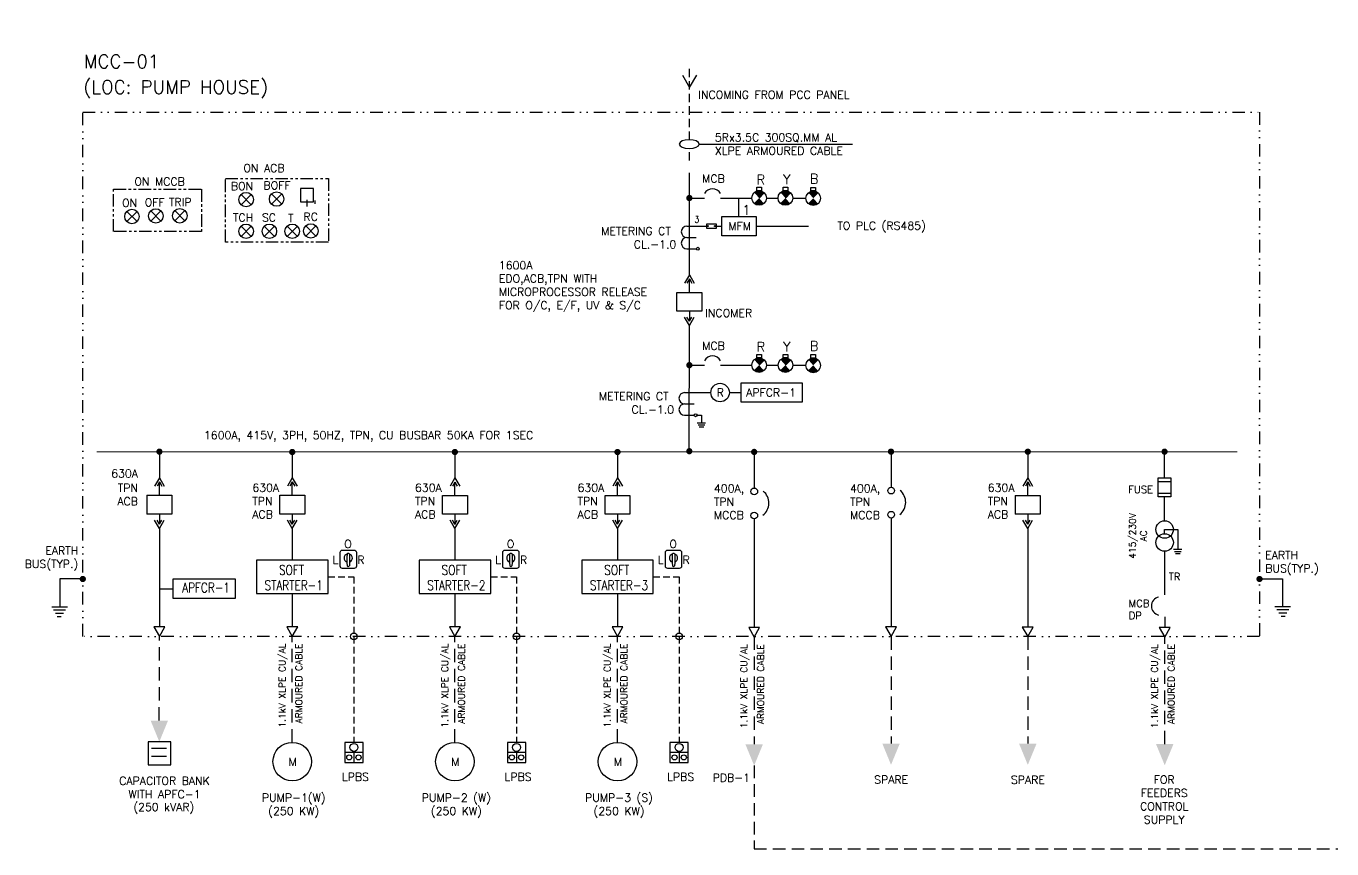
# Model space of a CAD drawing. Header units: metres. Extents: x -3672 to -87, y 1764 to 2695.
# Drawn here: x -2799.8 to -2408.3, y 2037.4 to 2284 of the extents above; entities that cross this region are included whole.
import ezdxf
from ezdxf.enums import TextEntityAlignment as Align

# ---------------------------------------------------------------- set-up
doc = ezdxf.new("R2010")
doc.units = ezdxf.units.M
doc.header["$MEASUREMENT"] = 0
for name, pattern in [('DASHED', [0.75, 0.5, -0.25]), ('DIVIDE2', [0.625, 0.25, -0.125, 0, -0.125, 0, -0.125]), ('HIDDEN', [0.375, 0.25, -0.125]), ('PHANTOM2', [1.25, 0.625, -0.125, 0.125, -0.125, 0.125, -0.125])]:
    doc.linetypes.add(name, pattern=pattern)
for name, color, linetype in [('BUSBAR', 4, 'Continuous'), ('ELEC_SYM', 6, 'Continuous'), ('EQP', 3, 'Continuous'), ('LINE', 4, 'Continuous'), ('LOGO', 6, 'Continuous'), ('PANEL', 40, 'Continuous'), ('TEXT', 7, 'Continuous')]:
    doc.layers.add(name, color=color, linetype=linetype)
doc.layers.add('CABLE', color=30, linetype='Continuous', lineweight=20)
doc.styles.add('romans', font='Romans.shx')

# ---------------------------------------------------------------- blocks, each defined once
blk = doc.blocks.new('tr')
for p, q in [((0, 0), (-1.71, -2.95)), ((1.71, -2.95), (0, 0)), ((-1.71, -2.95), (1.71, -2.95))]:
    blk.add_line(p, q)
blk = doc.blocks.new('Ect')
at = {"color": 0, "linetype": 'ByBlock'}
for p, q in [((0, 3), (2.5, 3)), ((0, 0), (2.5, 0)), ((0, -3), (2.5, -3))]:
    blk.add_line(p, q, dxfattribs=at)
for centre in [(0, 1.5), (0, -1.5)]:
    blk.add_arc(centre, 1.5, 90, 270, dxfattribs=at)
blk = doc.blocks.new('LPBS')
at = {"color": 7, "lineweight": -3, "ltscale": 8}
for p, q in [((-2695.25, 2063.5), (-2700.75, 2063.5)), ((-2698, 2063.5), (-2698, 2060.5))]:
    blk.add_line(p, q, dxfattribs=at)
blk.add_lwpolyline([(-2695.25, 2066.5), (-2700.75, 2066.5), (-2700.75, 2060.5), (-2695.25, 2060.5)], close=True, dxfattribs=at)
at = {"color": 10, "lineweight": -3, "ltscale": 8}
blk.add_circle((-2698, 2065), 1.2, dxfattribs=at)
at = {"color": 7, "lineweight": -3, "ltscale": 8}
for centre in [(-2699.39, 2062), (-2696.61, 2062)]:
    blk.add_circle(centre, 0.778, dxfattribs=at)
at = {"layer": 'TEXT', "lineweight": -3, "insert": (-2697.55, 2057.37), "char_height": 2.4, "width": 3.8005, "attachment_point": 2, "style": 'romans'}
blk.add_mtext('LPBS', dxfattribs=at)
blk = doc.blocks.new('LOR')
at = {"color": 7}
blk.add_lwpolyline([(-2703.99, 2131.63), (-2700.5, 2131.63, -0.414214), (-2699.82, 2130.95), (-2699.82, 2126.77, -0.414214), (-2700.5, 2126.1), (-2703.99, 2126.1, -0.414214), (-2704.67, 2126.77), (-2704.67, 2130.95, -0.414214)], format="xyb", close=True, dxfattribs=at)
for points in [[(-2702.61, 2130.41, 0.039201), (-2702.57, 2126.86)], [(-2701.88, 2130.41, -0.039113), (-2701.92, 2126.87)]]:
    blk.add_lwpolyline(points, format="xyb", dxfattribs=at)
for centre, radius, start, end in [((-2702.25, 2129.21), 1.24, 107.4343, 250.4583), ((-2702.25, 2130.13), 0.462, 37.382, 142.618), ((-2702.25, 2129.21), 1.24, 289.3251, 72.782), ((-2702.25, 2127.19), 0.462, 225.9065, 315.4895)]:
    blk.add_arc(centre, radius, start, end, dxfattribs=at)
at = {"layer": 'TEXT', "lineweight": -3, "char_height": 2.4, "width": 3.8005, "attachment_point": 2, "style": 'romans'}
for s, insert in [('O', (-2702.33, 2134.64)), ('L', (-2706.07, 2129.85)), ('R', (-2698.44, 2129.85))]:
    blk.add_mtext(s, dxfattribs=dict(at, insert=insert))

msp = doc.modelspace()

# ---------------------------------------------------------------- hatches: boundary and pattern name
at = {"linetype": 'DASHED', "lineweight": -3, "ltscale": 700}
h = msp.add_hatch(color=30, dxfattribs=at)
h.paths.add_polyline_path([(-2558.85, 2224.06), (-2565.22, 2225.37), (-2565.21, 2222.72)], flags=17)
edge = h.paths.add_edge_path(flags=17)
edge.add_line((-2558.85, 2224.06), (-2565.22, 2225.37))
edge.add_line((-2565.21, 2222.72), (-2565.22, 2225.37))
edge.add_line((-2565.21, 2222.72), (-2558.85, 2224.06))
at = {"layer": 'ELEC_SYM', "lineweight": -3}
h = msp.add_hatch(color=1, dxfattribs=at)
h.paths.add_polyline_path([(-2578.45, 2234.05, 0.395544), (-2581.44, 2234.15), (-2580, 2232.5)])
h.paths.add_polyline_path([(-2580, 2232.5), (-2581.55, 2230.95, 0.395108), (-2578.55, 2230.85)])
h = msp.add_hatch(color=2, dxfattribs=at)
h.paths.add_polyline_path([(-2570.57, 2234.05, 0.395544), (-2573.56, 2234.15), (-2572.12, 2232.5)])
h.paths.add_polyline_path([(-2572.12, 2232.5), (-2573.66, 2230.95, 0.395108), (-2570.67, 2230.85)])
h = msp.add_hatch(color=5, dxfattribs=at)
h.paths.add_polyline_path([(-2562.21, 2234, 0.395544), (-2565.21, 2234.09), (-2563.76, 2232.45)])
h.paths.add_polyline_path([(-2563.76, 2232.45), (-2565.31, 2230.9, 0.395108), (-2562.32, 2230.8)])
h = msp.add_hatch(color=1, dxfattribs=at)
h.paths.add_polyline_path([(-2578.45, 2183.94, 0.395544), (-2581.44, 2184.04), (-2580, 2182.4)])
h.paths.add_polyline_path([(-2580, 2182.4), (-2581.54, 2180.85, 0.395108), (-2578.55, 2180.75)])
h = msp.add_hatch(color=2, dxfattribs=at)
h.paths.add_polyline_path([(-2570.56, 2183.94, 0.395544), (-2573.56, 2184.04), (-2572.11, 2182.4)])
h.paths.add_polyline_path([(-2572.11, 2182.4), (-2573.66, 2180.85, 0.395108), (-2570.67, 2180.75)])
h = msp.add_hatch(color=5, dxfattribs=at)
h.paths.add_polyline_path([(-2562.21, 2183.89, 0.395544), (-2565.21, 2183.99), (-2563.76, 2182.34)])
h.paths.add_polyline_path([(-2563.76, 2182.34), (-2565.31, 2180.79, 0.395108), (-2562.32, 2180.7)])

# ---------------------------------------------------------------- linework, layer by layer
at = {"color": 4, "linetype": 'HIDDEN', "lineweight": -3, "ltscale": 10}
for p, q in [((-2600.84, 2249.98), (-2600.84, 2272)), ((-2600.84, 2243.74), (-2600.84, 2247.33))]:
    msp.add_line(p, q, dxfattribs=at)
at = {"color": 1, "lineweight": -3}
for p, q in [((-2735.34, 2230.48), (-2732.27, 2233.55)), ((-2735.34, 2233.55), (-2732.27, 2230.48)), ((-2726.2, 2230.65), (-2723.12, 2233.72)), ((-2726.2, 2233.72), (-2723.12, 2230.65)), ((-2769.58, 2225.42), (-2766.51, 2228.49)), ((-2769.58, 2228.49), (-2766.51, 2225.42)), ((-2762.42, 2225.59), (-2759.35, 2228.66)), ((-2762.42, 2228.66), (-2759.35, 2225.59)), ((-2755.23, 2225.65), (-2752.15, 2228.72)), ((-2755.23, 2228.72), (-2752.15, 2225.65)), ((-2735.34, 2221), (-2732.27, 2224.07)), ((-2735.34, 2224.07), (-2732.27, 2221)), ((-2728.36, 2221), (-2725.28, 2224.07)), ((-2728.36, 2224.07), (-2725.28, 2221)), ((-2721.52, 2221), (-2718.45, 2224.07)), ((-2721.52, 2224.07), (-2718.45, 2221)), ((-2715.94, 2221.11), (-2712.87, 2224.18)), ((-2715.94, 2224.18), (-2712.87, 2221.11))]:
    msp.add_line(p, q, dxfattribs=at)
at = {"lineweight": -3, "ltscale": 10}
for p, q in [((-2717.53, 2235.32), (-2717.53, 2231.35)), ((-2713.64, 2235.32), (-2717.53, 2235.32)), ((-2713.64, 2231.35), (-2713.64, 2235.32)), ((-2717.53, 2231.35), (-2713.64, 2231.35)), ((-2763.21, 2069.55), (-2763.21, 2062.62)), ((-2756.41, 2069.55), (-2763.21, 2069.55)), ((-2762.15, 2067.58), (-2757.71, 2067.58)), ((-2756.41, 2062.62), (-2756.41, 2069.55)), ((-2762.15, 2065.25), (-2757.71, 2065.25)), ((-2763.21, 2062.62), (-2756.41, 2062.62))]:
    msp.add_line(p, q, dxfattribs=at)
at = {"lineweight": -3}
for p, q in [((-2715.58, 2231.91), (-2715.58, 2230)), ((-2713.17, 2231.71), (-2713.17, 2230.76))]:
    msp.add_line(p, q, dxfattribs=at)
at = {"color": 6, "lineweight": -3}
for p, q in [((-2600.91, 2209.5), (-2602.36, 2206.99)), ((-2600.91, 2208.24), (-2601.63, 2206.99)), ((-2600.91, 2209.5), (-2599.46, 2206.99)), ((-2600.91, 2204.21), (-2600.91, 2208.24)), ((-2600.91, 2208.24), (-2600.18, 2206.99)), ((-2604.64, 2198.61), (-2604.64, 2204.21)), ((-2604.64, 2204.21), (-2597.17, 2204.21)), ((-2597.17, 2204.21), (-2597.17, 2198.61)), ((-2597.17, 2198.61), (-2604.64, 2198.61)), ((-2600.91, 2194.29), (-2602.36, 2196.8)), ((-2600.91, 2195.55), (-2601.63, 2196.8)), ((-2600.91, 2198.61), (-2600.91, 2195.55)), ((-2600.91, 2195.55), (-2600.18, 2196.8)), ((-2600.91, 2194.29), (-2599.46, 2196.8)), ((-2759.81, 2148.68), (-2761.26, 2146.17)), ((-2759.81, 2147.42), (-2760.53, 2146.17)), ((-2759.81, 2148.68), (-2758.36, 2146.17)), ((-2759.81, 2143.4), (-2759.81, 2147.42)), ((-2759.81, 2147.42), (-2759.09, 2146.17)), ((-2719.98, 2148.68), (-2721.43, 2146.17)), ((-2719.98, 2147.42), (-2720.7, 2146.17)), ((-2719.98, 2148.68), (-2718.53, 2146.17)), ((-2719.98, 2143.4), (-2719.98, 2147.42)), ((-2719.98, 2147.42), (-2719.25, 2146.17)), ((-2671.21, 2148.64), (-2672.66, 2146.13)), ((-2671.21, 2147.38), (-2671.94, 2146.13)), ((-2671.21, 2148.64), (-2669.77, 2146.13)), ((-2671.21, 2143.35), (-2671.21, 2147.38)), ((-2671.21, 2147.38), (-2670.49, 2146.13)), ((-2622.45, 2148.66), (-2623.9, 2146.15)), ((-2622.45, 2147.41), (-2623.18, 2146.15)), ((-2622.45, 2148.66), (-2621, 2146.15)), ((-2622.45, 2143.38), (-2622.45, 2147.41)), ((-2622.45, 2147.41), (-2621.73, 2146.15)), ((-2499.43, 2148.66), (-2500.88, 2146.15)), ((-2499.43, 2147.4), (-2500.15, 2146.15)), ((-2499.43, 2148.66), (-2497.98, 2146.15)), ((-2499.43, 2143.38), (-2499.43, 2147.4)), ((-2499.43, 2147.4), (-2498.71, 2146.15)), ((-2763.55, 2143.4), (-2756.07, 2143.4)), ((-2763.51, 2137.79), (-2763.51, 2143.4)), ((-2756.07, 2143.4), (-2756.07, 2137.79)), ((-2723.68, 2137.79), (-2723.68, 2143.4)), ((-2674.95, 2143.35), (-2667.48, 2143.35)), ((-2674.92, 2137.75), (-2674.92, 2143.35)), ((-2667.48, 2143.35), (-2667.48, 2137.75)), ((-2626.19, 2143.38), (-2618.72, 2143.38)), ((-2626.15, 2137.78), (-2626.15, 2143.38)), ((-2618.72, 2143.38), (-2618.72, 2137.78)), ((-2503.17, 2143.38), (-2495.69, 2143.38)), ((-2503.13, 2137.77), (-2503.13, 2143.38)), ((-2495.69, 2143.38), (-2495.69, 2137.77)), ((-2756.07, 2137.79), (-2763.55, 2137.79)), ((-2759.81, 2137.79), (-2759.81, 2134.73)), ((-2719.98, 2137.79), (-2719.98, 2134.73)), ((-2667.48, 2137.75), (-2674.95, 2137.75)), ((-2671.21, 2137.75), (-2671.21, 2134.69)), ((-2618.72, 2137.78), (-2626.19, 2137.78)), ((-2622.45, 2137.78), (-2622.45, 2134.71)), ((-2495.69, 2137.77), (-2503.17, 2137.77)), ((-2499.43, 2137.77), (-2499.43, 2134.71)), ((-2759.81, 2133.47), (-2761.26, 2135.98)), ((-2759.81, 2134.73), (-2760.53, 2135.98)), ((-2759.81, 2134.73), (-2759.09, 2135.98)), ((-2759.81, 2133.47), (-2758.36, 2135.98)), ((-2719.98, 2133.47), (-2721.43, 2135.98)), ((-2719.98, 2134.73), (-2720.7, 2135.98)), ((-2719.98, 2134.73), (-2719.25, 2135.98)), ((-2719.98, 2133.47), (-2718.53, 2135.98)), ((-2671.21, 2133.43), (-2672.66, 2135.94)), ((-2671.21, 2134.69), (-2671.94, 2135.94)), ((-2671.21, 2134.69), (-2670.49, 2135.94)), ((-2671.21, 2133.43), (-2669.77, 2135.94)), ((-2622.45, 2133.46), (-2623.9, 2135.97)), ((-2622.45, 2134.71), (-2623.18, 2135.97)), ((-2622.45, 2134.71), (-2621.73, 2135.97)), ((-2622.45, 2133.46), (-2621, 2135.97)), ((-2499.43, 2133.45), (-2500.88, 2135.97)), ((-2499.43, 2134.71), (-2500.15, 2135.97)), ((-2499.43, 2134.71), (-2498.71, 2135.97)), ((-2499.43, 2133.45), (-2497.98, 2135.97)), ((-2759.81, 2115.4), (-2755.83, 2115.4))]:
    msp.add_line(p, q, dxfattribs=at)
at = {"color": 6, "linetype": 'Continuous', "lineweight": -3, "ltscale": 500}
for p, q in [((-2598.53, 2165.11), (-2596.02, 2165.11)), ((-2597.27, 2167.4), (-2597.27, 2165.11)), ((-2598.25, 2164.5), (-2596.29, 2164.5)), ((-2597.98, 2163.89), (-2596.56, 2163.89)), ((-2454.47, 2133.13), (-2454.47, 2127.21)), ((-2455.73, 2127.21), (-2453.21, 2127.21)), ((-2455.45, 2126.6), (-2453.49, 2126.6)), ((-2455.18, 2125.99), (-2453.76, 2125.99))]:
    msp.add_line(p, q, dxfattribs=at)
at = {"color": 30, "linetype": 'DASHED', "lineweight": -3, "ltscale": 8}
for p, q in [((-2759.84, 2075.89), (-2759.8, 2101.11)), ((-2719.98, 2069.34), (-2719.98, 2101.11)), ((-2671.21, 2069.34), (-2671.21, 2101.11)), ((-2622.45, 2069.34), (-2622.45, 2101.11)), ((-2581.48, 2101.11), (-2581.48, 2068.76)), ((-2540.44, 2101.11), (-2540.44, 2068.98)), ((-2499.43, 2101.09), (-2499.43, 2068.96)), ((-2458.37, 2068.84), (-2458.37, 2100.92))]:
    msp.add_line(p, q, dxfattribs=at)
at = {"color": 4, "linetype": 'HIDDEN', "lineweight": -3, "ltscale": 15}
msp.add_lwpolyline([(-2581.48, 2062.4), (-2581.48, 2037.42), (-2402.7, 2037.42), (-2402.7, 2284.02), (-2259.46, 2284.02), (-2259.46, 2258.23)], dxfattribs=at)
at = {"color": 7}
msp.add_lwpolyline([(-2602.97, 2269.31), (-2600.91, 2265.62), (-2598.71, 2269.31)], dxfattribs=at)
at = {"linetype": 'PHANTOM2', "lineweight": -3, "ltscale": 6}
for points in [[(-2740.02, 2238.39), (-2709.15, 2238.39), (-2709.15, 2219.3), (-2740.02, 2219.3)], [(-2773.54, 2235.14), (-2747.15, 2235.14), (-2747.15, 2222.42), (-2773.54, 2222.42)]]:
    msp.add_lwpolyline(points, close=True, dxfattribs=at)
at = {"color": 3, "linetype": 'Continuous', "lineweight": -3, "const_width": 0.95}
for points in [[(-2601.37, 2232.5, 1), (-2600.45, 2232.5, 1)], [(-2601.37, 2182.4, 1), (-2600.44, 2182.4, 1)], [(-2760.27, 2156.48, 1), (-2759.35, 2156.48, 1)], [(-2720.44, 2156.37, 1), (-2719.51, 2156.37, 1)], [(-2671.68, 2156.37, 1), (-2670.75, 2156.37, 1)], [(-2622.92, 2156.37, 1), (-2621.99, 2156.37, 1)], [(-2601.38, 2156.62, 1), (-2600.46, 2156.62, 1)], [(-2581.94, 2156.4, 1), (-2581.02, 2156.4, 1)], [(-2540.9, 2156.48, 1), (-2539.97, 2156.48, 1)], [(-2499.89, 2156.47, 1), (-2498.97, 2156.47, 1)], [(-2458.88, 2156.47, 1), (-2457.96, 2156.47, 1)], [(-2783.25, 2118.31, 1), (-2782.32, 2118.31, 1)], [(-2429.49, 2118.31, -1), (-2430.41, 2118.31, -1)]]:
    msp.add_lwpolyline(points, format="xyb", close=True, dxfattribs=at)
at = {"lineweight": -3}
msp.add_lwpolyline([(-2595.75, 2223.51), (-2592.82, 2223.51), (-2592.82, 2224.63), (-2595.75, 2224.63)], close=True, dxfattribs=at)
at = {"color": 6, "linetype": 'Continuous', "lineweight": -3, "ltscale": 500}
for points in [[(-2598.61, 2167.4), (-2597.27, 2167.4)], [(-2458.41, 2131.87), (-2458.46, 2133.13), (-2454.47, 2133.13)]]:
    msp.add_lwpolyline(points, dxfattribs=at)
at = {"color": 6, "lineweight": -3}
for points in [[(-2456.54, 2148.66), (-2456.55, 2142.97), (-2460.31, 2142.98), (-2460.31, 2148.67)], [(-2709.25, 2114.01), (-2709.25, 2123.92), (-2730.71, 2123.92), (-2730.71, 2114.01)], [(-2660.48, 2114.01), (-2660.48, 2123.92), (-2681.95, 2123.92), (-2681.95, 2114.01)], [(-2611.72, 2114.01), (-2611.72, 2123.92), (-2633.18, 2123.92), (-2633.18, 2114.01)], [(-2755.83, 2112.59), (-2737.01, 2112.59), (-2737.01, 2118.22), (-2755.83, 2118.22)]]:
    msp.add_lwpolyline(points, close=True, dxfattribs=at)
for points in [[(-2460.31, 2147.57), (-2456.55, 2147.57)], [(-2723.71, 2143.4), (-2716.24, 2143.4), (-2716.24, 2137.79), (-2723.71, 2137.79)], [(-2460.31, 2144.06), (-2456.55, 2144.07)]]:
    msp.add_lwpolyline(points, dxfattribs=at)
at = {"color": 224, "linetype": 'DASHED', "lineweight": -3, "ltscale": 4}
for points in [[(-2709.25, 2118.97), (-2701.49, 2118.97), (-2701.49, 2069.34)], [(-2660.48, 2118.97), (-2652.73, 2118.97), (-2652.73, 2069.34)], [(-2611.72, 2118.97), (-2603.97, 2118.97), (-2603.97, 2069.34)]]:
    msp.add_lwpolyline(points, dxfattribs=at)
at = {"color": 1, "lineweight": -3}
for centre in [(-2733.8, 2232.02), (-2724.66, 2232.18), (-2768.05, 2226.96), (-2760.88, 2227.12), (-2753.69, 2227.18), (-2733.8, 2222.53), (-2726.82, 2222.53), (-2719.99, 2222.53), (-2714.41, 2222.64)]:
    msp.add_circle(centre, 2.17, dxfattribs=at)
at = {"lineweight": -3}
for centre in [(-2595.33, 2224.08), (-2593.24, 2224.08)]:
    msp.add_circle(centre, 0.141, dxfattribs=at)
at = {"lineweight": -3, "ltscale": 10}
for centre in [(-2598.37, 2217.28), (-2599.05, 2167.4)]:
    msp.add_circle(centre, 0.446, dxfattribs=at)
at = {"color": 6, "lineweight": -3}
for centre in [(-2458.41, 2133.13), (-2458.41, 2129.25)]:
    msp.add_circle(centre, 2.62, dxfattribs=at)
at = {"color": 6, "linetype": 'Continuous', "lineweight": -3, "ltscale": 500}
for centre in [(-2581.75, 2141.07), (-2540.71, 2141.29)]:
    msp.add_arc(centre, 4.67, 308.4829, 49.8781, dxfattribs=at)
at = {"color": 6, "linetype": 'Continuous', "lineweight": -3, "ltscale": 100}
msp.add_arc((-2459.65, 2110.19), 2.73, 101.4599, 258.5401, dxfattribs=at)
at = {"color": 30, "linetype": 'DASHED', "lineweight": -3, "ltscale": 700}
for points in [[(-2762.45, 2075.89), (-2757.22, 2075.89), (-2759.84, 2069.53)], [(-2584.1, 2068.76), (-2578.86, 2068.76), (-2581.48, 2062.4)], [(-2543.05, 2068.98), (-2537.82, 2068.98), (-2540.44, 2062.62)], [(-2502.05, 2068.96), (-2496.81, 2068.96), (-2499.43, 2062.6)], [(-2460.99, 2068.84), (-2455.75, 2068.84), (-2458.37, 2062.49)]]:
    msp.add_solid(points, dxfattribs=at)
at = {"layer": 'BUSBAR', "color": 4, "lineweight": -3}
for p, q in [((-2782.78, 2118.31), (-2789.7, 2118.31)), ((-2789.7, 2118.31), (-2789.7, 2109.95)), ((-2429.95, 2118.31), (-2423.04, 2118.31)), ((-2423.04, 2118.31), (-2423.04, 2109.95)), ((-2792.03, 2109.95), (-2787.36, 2109.95)), ((-2791.54, 2109.05), (-2787.96, 2109.05)), ((-2791, 2108.06), (-2788.61, 2108.06)), ((-2790.46, 2107.07), (-2789.26, 2107.07)), ((-2420.7, 2109.95), (-2425.37, 2109.95)), ((-2421.19, 2109.05), (-2424.78, 2109.05)), ((-2421.73, 2108.06), (-2424.12, 2108.06)), ((-2422.27, 2107.07), (-2423.47, 2107.07))]:
    msp.add_line(p, q, dxfattribs=at)
at = {"layer": 'BUSBAR', "color": 5, "lineweight": -3, "const_width": 0.3}
msp.add_lwpolyline([(-2436.64, 2156.47), (-2778.61, 2156.47)], dxfattribs=at)
at = {"layer": 'CABLE', "color": 30, "lineweight": -3}
msp.add_line((-2580.86, 2224.07), (-2565.21, 2224.07), dxfattribs=at)
at = {"layer": 'ELEC_SYM', "color": 1, "lineweight": -3}
for p, q in [((-2580, 2232.5), (-2578.45, 2234.05)), ((-2580, 2182.4), (-2578.45, 2183.94))]:
    msp.add_line(p, q, dxfattribs=at)
at = {"layer": 'ELEC_SYM', "color": 6, "lineweight": -3}
for p, q in [((-2577.81, 2232.5), (-2574.31, 2232.5)), ((-2569.93, 2232.5), (-2565.87, 2232.5)), ((-2577.81, 2182.4), (-2574.3, 2182.4)), ((-2569.92, 2182.4), (-2565.86, 2182.4))]:
    msp.add_line(p, q, dxfattribs=at)
at = {"layer": 'ELEC_SYM', "color": 2, "lineweight": -3}
for p, q in [((-2572.12, 2232.5), (-2570.57, 2234.05)), ((-2572.11, 2182.4), (-2570.56, 2183.94))]:
    msp.add_line(p, q, dxfattribs=at)
at = {"layer": 'ELEC_SYM', "color": 1, "lineweight": -3}
for points in [[(-2580.69, 2235.73), (-2579.31, 2235.73), (-2579.31, 2234.69), (-2580.69, 2234.69)], [(-2580.68, 2185.63), (-2579.31, 2185.63), (-2579.31, 2184.59), (-2580.68, 2184.59)]]:
    msp.add_lwpolyline(points, close=True, dxfattribs=at)
at = {"layer": 'ELEC_SYM', "color": 2, "lineweight": -3}
for points in [[(-2572.8, 2235.73), (-2571.43, 2235.73), (-2571.43, 2234.69), (-2572.8, 2234.69)], [(-2572.8, 2185.63), (-2571.43, 2185.63), (-2571.43, 2184.59), (-2572.8, 2184.59)]]:
    msp.add_lwpolyline(points, close=True, dxfattribs=at)
at = {"layer": 'ELEC_SYM', "color": 5, "lineweight": -3}
for points in [[(-2564.45, 2235.68), (-2563.08, 2235.68), (-2563.08, 2234.64), (-2564.45, 2234.64)], [(-2564.45, 2185.57), (-2563.08, 2185.57), (-2563.08, 2184.53), (-2564.45, 2184.53)]]:
    msp.add_lwpolyline(points, close=True, dxfattribs=at)
at = {"layer": 'ELEC_SYM', "color": 6, "lineweight": -3, "flags": 128}
for points in [[(-2591.22, 2226.98), (-2580.86, 2226.98), (-2580.86, 2221.16), (-2591.22, 2221.16)], [(-2585.36, 2177.1), (-2567.12, 2177.1), (-2567.12, 2171.28), (-2585.36, 2171.28)]]:
    msp.add_lwpolyline(points, close=True, dxfattribs=at)
at = {"layer": 'ELEC_SYM', "color": 1, "lineweight": -3}
for centre in [(-2580, 2232.5), (-2580, 2182.4)]:
    msp.add_circle(centre, 2.19, dxfattribs=at)
at = {"layer": 'ELEC_SYM', "color": 2, "lineweight": -3}
for centre in [(-2572.12, 2232.5), (-2572.11, 2182.4)]:
    msp.add_circle(centre, 2.19, dxfattribs=at)
at = {"layer": 'ELEC_SYM', "color": 5, "lineweight": -3}
for centre in [(-2563.76, 2232.45), (-2563.76, 2182.34)]:
    msp.add_circle(centre, 2.19, dxfattribs=at)
at = {"layer": 'ELEC_SYM', "color": 6, "lineweight": -3}
msp.add_circle((-2591.69, 2174.19), 2.77, dxfattribs=at)
at = {"layer": 'ELEC_SYM', "color": 0, "lineweight": -3}
for centre in [(-2581.44, 2144.57), (-2540.4, 2144.79), (-2581.44, 2137.36), (-2540.4, 2137.59), (-2701.49, 2101.11), (-2652.73, 2101.11), (-2603.97, 2101.11)]:
    msp.add_circle(centre, 1, dxfattribs=at)
at = {"layer": 'ELEC_SYM', "color": 230, "lineweight": -3}
for centre in [(-2593.97, 2232.53), (-2593.97, 2182.42)]:
    msp.add_ellipse(centre, major_axis=(-1.95, -1.95), ratio=1, start_param=2.846152, end_param=5.00783, dxfattribs=at)
at = {"layer": 'EQP', "color": 6, "linetype": 'Continuous', "ltscale": 500}
for centre in [(-2719.98, 2063.58), (-2671.21, 2063.58), (-2622.45, 2063.58)]:
    msp.add_circle(centre, 5.77, dxfattribs=at)
at = {"layer": 'LINE', "color": 4, "lineweight": -3}
for p, q in [((-2600.91, 2209.49), (-2600.91, 2240.05)), ((-2600.91, 2232.5), (-2596.4, 2232.5)), ((-2591.56, 2232.5), (-2582.49, 2232.5)), ((-2582.58, 2232.5), (-2582.19, 2232.5)), ((-2577.81, 2232.5), (-2574.31, 2232.5)), ((-2569.93, 2232.5), (-2565.95, 2232.5)), ((-2599.17, 2224.07), (-2595.75, 2224.07)), ((-2592.82, 2224.07), (-2591.22, 2224.07)), ((-2600.92, 2156.62), (-2600.91, 2194.29)), ((-2600.91, 2182.4), (-2596.39, 2182.4)), ((-2591.56, 2182.4), (-2582.49, 2182.4)), ((-2582.58, 2182.4), (-2582.19, 2182.4)), ((-2577.81, 2182.4), (-2574.3, 2182.4)), ((-2569.92, 2182.4), (-2565.95, 2182.4)), ((-2599.85, 2174.19), (-2594.46, 2174.19)), ((-2588.92, 2174.19), (-2585.36, 2174.19)), ((-2759.81, 2156.45), (-2759.81, 2148.68)), ((-2719.98, 2156.45), (-2719.98, 2148.68)), ((-2671.21, 2156.45), (-2671.21, 2148.65)), ((-2622.45, 2156.45), (-2622.45, 2148.68)), ((-2581.48, 2156.27), (-2581.48, 2145.57)), ((-2540.44, 2156.48), (-2540.44, 2145.78)), ((-2499.43, 2156.43), (-2499.43, 2148.66)), ((-2581.48, 2136.37), (-2581.48, 2103.73)), ((-2540.44, 2136.58), (-2540.44, 2103.95)), ((-2759.81, 2133.47), (-2759.81, 2103.95)), ((-2719.98, 2133.47), (-2719.98, 2123.92)), ((-2671.21, 2133.45), (-2671.21, 2123.92)), ((-2622.45, 2133.47), (-2622.45, 2123.92)), ((-2499.43, 2133.45), (-2499.43, 2103.93)), ((-2719.98, 2114.01), (-2719.98, 2103.95)), ((-2671.21, 2114.01), (-2671.21, 2103.95)), ((-2622.45, 2114.01), (-2622.45, 2103.95))]:
    msp.add_line(p, q, dxfattribs=at)
at = {"layer": 'LINE', "lineweight": -3}
for p, q in [((-2458.43, 2148.66), (-2458.42, 2156.47)), ((-2458.43, 2126.64), (-2458.47, 2113.56)), ((-2458.36, 2107), (-2458.36, 2103.75))]:
    msp.add_line(p, q, dxfattribs=at)
at = {"layer": 'LINE', "color": 4, "lineweight": -3}
msp.add_lwpolyline([(-2586.04, 2226.98), (-2586.04, 2227.46), (-2586.04, 2227.46), (-2586.04, 2232.5)], dxfattribs=at)
at = {"layer": 'LINE', "lineweight": -3}
msp.add_lwpolyline([(-2458.46, 2135.74), (-2458.45, 2142.97)], dxfattribs=at)
at = {"layer": 'PANEL', "color": 8, "lineweight": -3}
msp.add_line((-2597.99, 2248.64), (-2551.97, 2248.64), dxfattribs=at)
at = {"layer": 'PANEL', "color": 6, "linetype": 'DIVIDE2', "lineweight": -3, "ltscale": 15}
msp.add_lwpolyline([(-2782.78, 2258.23), (-2429.95, 2258.23), (-2429.95, 2101.11), (-2782.78, 2101.11)], close=True, dxfattribs=at)
at = {"layer": 'PANEL', "color": 8, "lineweight": -3, "extrusion": (0, 0, -1)}
msp.add_ellipse((-2600.96, 2248.65), major_axis=(2.98, 0), ratio=0.445993, dxfattribs=at)

# ---------------------------------------------------------------- block references
at = {"color": 7}
for name, p in [('LOR', (-0.94, -4.63)), ('LOR', (47.82, -4.63)), ('LOR', (96.58, -4.63)), ('LPBS', (-3.49, 2.84)), ('LPBS', (45.27, 2.84)), ('LPBS', (94.03, 2.84))]:
    msp.add_blockref(name, p, dxfattribs=at)
at = {"color": 3, "linetype": 'Continuous', "lineweight": -3, "xscale": 0.9600000000000002, "yscale": 0.9600000000000002, "zscale": 0.9600000000000002, "rotation": 180}
for p in [(-2759.81, 2101.11), (-2719.98, 2101.11), (-2671.21, 2101.11), (-2622.45, 2101.11), (-2581.48, 2100.9), (-2540.44, 2101.11), (-2499.43, 2101.09), (-2458.37, 2100.92)]:
    msp.add_blockref('tr', p, dxfattribs=at)
at = {"layer": 'ELEC_SYM', "color": 1, "lineweight": -3, "xscale": 1.131990989291668, "yscale": 1.131990989291668, "zscale": 1.131990989291668}
for p in [(-2601.65, 2220.68), (-2602.33, 2170.79)]:
    msp.add_blockref('Ect', p, dxfattribs=at)

# ---------------------------------------------------------------- texts
at = {"layer": 'LOGO', "style": 'romans'}
msp.add_text('MCC-01', height=4, dxfattribs=at).set_placement((-2782.46, 2271.45))
at = {"layer": 'TEXT', "lineweight": -3, "style": 'romans'}
for s, height, p in [('(LOC: PUMP HOUSE)', 4, (-2782.61, 2263.77)), ('Y', 2.88, (-2572.81, 2236.62)), ('B', 2.88, (-2564.8, 2236.82)), ('BON', 2.4, (-2738.39, 2234.87, -0.72)), ('BOFF', 2.4, (-2728.62, 2235.09, -0.72)), ('R', 2.88, (-2580.76, 2236.56)), ('ON', 2.4, (-2771.02, 2229.84, -0.72)), ('OFF', 2.4, (-2764.21, 2230, -0.72)), ('TRIP', 2.4, (-2756.94, 2230.06, -0.72)), ('TCH', 2.4, (-2737.76, 2225.45, -0.72)), ('SC', 2.4, (-2729.06, 2225.43, -0.72)), ('RC', 2.4, (-2716.62, 2225.67, -0.72)), ('1', 2.88, (-2585.06, 2227.47)), ('T', 2.4, (-2721.2, 2225.27, -0.72)), ('TO PLC (RS485)', 2.4, (-2556.54, 2223)), ('R', 2.88, (-2580.76, 2186.46)), ('Y', 2.88, (-2572.81, 2186.52)), ('B', 2.88, (-2564.8, 2186.71))]:
    msp.add_text(s, height=height, dxfattribs=at).set_placement(p)
for s, p in [('ON ACB', (-2728.45, 2241.47)), ('ON MCCB', (-2759.75, 2237.43)), ('R', (-2591.6, 2174.19))]:
    msp.add_text(s, height=2.4, dxfattribs=at).set_placement(p, align=Align.MIDDLE)
for p in [(-2593.69, 2238.3), (-2593.68, 2188.2)]:
    msp.add_text('MCB', height=2.4, rotation=360, dxfattribs=at).set_placement(p, align=Align.MIDDLE)
at = {"layer": 'TEXT', "lineweight": -3, "style": 'romans', "width": 0.8}
msp.add_text('3', height=2, dxfattribs=at).set_placement((-2599.34, 2225.08))
at = {"layer": 'TEXT', "lineweight": -3, "style": 'romans'}
for s, p in [('MFM', (-2585.81, 2224.07)), ('APFCR-1', (-2576.41, 2174.19))]:
    msp.add_text(s, height=2.4, dxfattribs=at).set_placement(p, align=Align.MIDDLE_CENTER)
for s, p in [('FUSE', (-2461.89, 2144.06)), ('TR', (-2453.69, 2117.91))]:
    msp.add_text(s, height=2.2, dxfattribs=at).set_placement(p, align=Align.RIGHT)
at = {"layer": 'TEXT', "lineweight": -3, "style": 'romans', "width": 0.8}
for s, p in [('SOFT', (-2716.43, 2119.57)), ('SOFT', (-2667.67, 2119.57)), ('SOFT', (-2618.91, 2119.57)), ('APFCR-1', (-2738.67, 2114.28)), ('STARTER-1', (-2710.81, 2114.99)), ('STARTER-2', (-2662.05, 2114.99)), ('STARTER-3', (-2613.29, 2114.99))]:
    msp.add_text(s, height=2.88, dxfattribs=at).set_placement(p, align=Align.RIGHT)
at = {"layer": 'TEXT', "lineweight": -3, "style": 'romans'}
for p in [(-2540.4, 2059.37), (-2499.4, 2059.35)]:
    msp.add_text('SPARE', height=2.4, dxfattribs=at).set_placement(p, align=Align.TOP_CENTER)
for s, insert, char_height, width, attachment_point in [('INCOMING FROM PCC PANEL', (-2598.24, 2263.46), 2.4, 55.0614, 4), ('5Rx3.5C 300SQ.MM AL XLPE ARMOURED CABLE', (-2593.24, 2248.65), 2.4, 48.9829, 4), ('METERING CT  CL.-1.0', (-2604.82, 2220.6), 2.4, 27.6114, 6), ('1600A\\PEDO,ACB,TPN WITH\\PMICROPROCESSOR RELEASE\\PFOR O/C, E/F, UV & S/C', (-2658.02, 2205.96), 2.4, 54.0273, 4), ('METERING CT  CL.-1.0', (-2605.5, 2171.1), 2.4, 27.6114, 6), ('1600A, 415V, 3PH, 50HZ, TPN, CU BUSBAR 50KA FOR 1SEC', (-2746.46, 2161.05), 2.4, 118.9474, 4), ('630A', (-2766.24, 2151.13), 2.4, 5.4585, 3), ('TPN\\PACB', (-2766.24, 2146.8), 2.4, 5.4585, 3), ('630A\\PTPN\\PACB ', (-2731.95, 2146.87), 2.4, 5.4585, 1), ('630A\\PTPN\\PACB ', (-2683.19, 2146.87), 2.4, 5.4585, 1), ('630A\\PTPN\\PACB ', (-2634.43, 2146.87), 2.4, 5.4585, 1), ('400A,\\PTPN\\PMCCB ', (-2593.54, 2146.66), 2.4, 5.4585, 1), ('400A,\\PTPN\\PMCCB ', (-2552.74, 2146.66), 2.4, 5.4585, 1), ('630A\\PTPN\\PACB ', (-2511.44, 2146.87), 2.4, 5.4585, 1), ('\\pxqr;EARTH BUS(TYP.)', (-2784.14, 2128.01), 2.4, 5.4585, 3), ('\\pxql;EARTH BUS(TYP.)', (-2422.78, 2126.68), 2.4, 5.4585, 3), ('MCB DP', (-2469.18, 2112.11), 2.2, 6.7429, 1), ('M', (-2719.83, 2064.7), 2.4, 21.9429, 2), ('M', (-2671.07, 2064.7), 2.4, 21.9429, 2), ('M', (-2622.31, 2064.7), 2.4, 21.9429, 2), ('PDB-1', (-2588.31, 2059.96), 2.4, 37.9252, 2), ('CAPACITOR BANK WITH APFC-1', (-2758.28, 2059.01), 2.4, 33.6354, 2), ('FOR\\PFEEDERS CONTROL SUPPLY', (-2458.53, 2059.37), 2.4, 22.3612, 2), ('\\pxi-3,l4,t4;(250 kVAR)', (-2759.68, 2051.16), 2.4, 30.7949, 2), ('PUMP-1(W)\\P(250 KW)', (-2719.52, 2053.97), 2.4, 21.9429, 2), ('PUMP-2 (W)\\P(250 KW)', (-2670.76, 2053.97), 2.4, 24.539, 2), ('PUMP-3 (S)\\P(250 KW)', (-2621.99, 2053.97), 2.4, 23.7667, 2)]:
    msp.add_mtext(s, dxfattribs=dict(at, insert=insert, char_height=char_height, width=width, attachment_point=attachment_point))
at = {"layer": 'TEXT', "lineweight": -3, "insert": (-2596.16, 2198.03), "char_height": 2.4, "width": 28.3809, "attachment_point": 4, "line_spacing_factor": 1.5, "style": 'romans'}
msp.add_mtext('INCOMER', dxfattribs=at)
at = {"layer": 'TEXT', "lineweight": -3, "insert": (-2466.41, 2131.21), "char_height": 2, "width": 5.4585, "attachment_point": 5, "rotation": 90, "style": 'romans'}
msp.add_mtext('415/230V AC', dxfattribs=at)
at = {"layer": 'TEXT', "lineweight": -3, "char_height": 2, "width": 35.8336, "attachment_point": 6, "rotation": 90, "line_spacing_factor": 1.5, "style": 'romans'}
for insert in [(-2720.53, 2098.99), (-2671.77, 2098.95), (-2623.01, 2098.98), (-2582.03, 2098.78), (-2458.92, 2098.8)]:
    msp.add_mtext('1.1kV XLPE CU/AL\\P ARMOURED CABLE', dxfattribs=dict(at, insert=insert))

doc.saveas('drawing.dxf')
